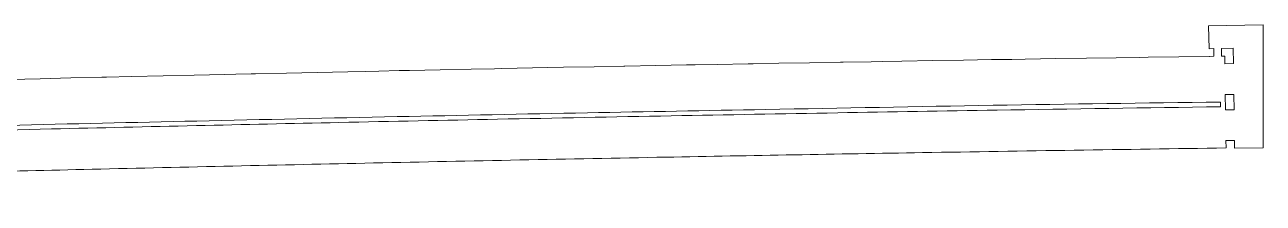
# Model space of a CAD drawing. Header units: millimetres. Extents: x 0 to 1613, y 0 to 1504.
# Drawn here: x 804 to 1613, y 2 to 118 of the extents above; entities that cross this region are included whole.
import ezdxf

# ---------------------------------------------------------------- set-up
doc = ezdxf.new("R2010")
doc.units = ezdxf.units.MM
doc.linetypes.add('K5LT_BASIC', pattern=[0])
doc.layers.add('Engraving', color=7, linetype='Continuous')

msp = doc.modelspace()

# ---------------------------------------------------------------- linework, layer by layer
at = {"color": 143, "linetype": 'K5LT_BASIC', "lineweight": 15, "true_color": 0x33acca}
for p, q in [((1577.6, 117.65), (1613.37, 118.21)), ((1578.04, 102.65), (1577.6, 117.65)), ((1613.37, 38.08), (1613.37, 118.21)), ((1538.14, 97.08), (1558.25, 97.37)), ((1558.25, 97.37), (1558.26, 97.37)), ((1558.26, 97.37), (1578.36, 97.65)), ((1581.04, 102.7), (1578.04, 102.65)), ((1578.36, 97.65), (1578.37, 97.65)), ((1578.37, 97.65), (1581.19, 97.69)), ((1581.19, 97.69), (1581.04, 102.7)), ((1593.69, 102.9), (1586.04, 102.78)), ((1586.19, 97.77), (1586.04, 102.78)), ((1586.19, 97.77), (1588.18, 97.79)), ((1588.18, 97.79), (1588.25, 92.81)), ((1593.84, 92.9), (1593.69, 102.9)), ((1075.51, 88.89), (1095.61, 89.29)), ((1095.61, 89.29), (1095.62, 89.29)), ((1095.62, 89.29), (1110.91, 89.6)), ((1110.91, 89.6), (1115.73, 89.7)), ((1115.73, 89.7), (1115.74, 89.7)), ((1115.74, 89.7), (1135.84, 90.11)), ((1135.84, 90.11), (1135.85, 90.11)), ((1135.85, 90.11), (1145.34, 90.3)), ((1145.34, 90.3), (1155.96, 90.51)), ((1155.96, 90.51), (1155.97, 90.51)), ((1155.97, 90.51), (1176.07, 90.89)), ((1176.07, 90.89), (1176.08, 90.89)), ((1176.08, 90.89), (1195.46, 91.26)), ((1195.46, 91.26), (1196.18, 91.27)), ((1196.18, 91.27), (1196.2, 91.27)), ((1196.2, 91.27), (1216.3, 91.66)), ((1216.3, 91.66), (1216.31, 91.66)), ((1216.31, 91.66), (1236.41, 92.04)), ((1236.41, 92.04), (1236.43, 92.04)), ((1236.43, 92.04), (1242.1, 92.15)), ((1242.1, 92.15), (1256.53, 92.41)), ((1256.53, 92.41), (1256.54, 92.41)), ((1256.54, 92.41), (1276.64, 92.77)), ((1276.64, 92.77), (1276.65, 92.77)), ((1276.65, 92.77), (1280.01, 92.83)), ((1280.01, 92.83), (1296.76, 93.13)), ((1296.76, 93.13), (1296.77, 93.13)), ((1296.77, 93.13), (1316.87, 93.49)), ((1316.87, 93.49), (1316.88, 93.49)), ((1316.88, 93.49), (1336.99, 93.85)), ((1336.99, 93.85), (1337, 93.85)), ((1337, 93.85), (1338.91, 93.88)), ((1338.91, 93.88), (1357.1, 94.19)), ((1357.1, 94.19), (1357.11, 94.19)), ((1357.11, 94.19), (1364.57, 94.31)), ((1364.57, 94.31), (1377.22, 94.52)), ((1377.22, 94.52), (1377.23, 94.52)), ((1377.23, 94.52), (1397.33, 94.86)), ((1397.33, 94.86), (1397.34, 94.86)), ((1397.34, 94.86), (1417.45, 95.19)), ((1417.45, 95.19), (1417.46, 95.19)), ((1417.46, 95.19), (1435.77, 95.5)), ((1435.77, 95.5), (1437.56, 95.53)), ((1437.56, 95.53), (1437.57, 95.53)), ((1437.57, 95.53), (1449.12, 95.71)), ((1449.12, 95.71), (1457.68, 95.84)), ((1457.68, 95.84), (1457.69, 95.84)), ((1457.69, 95.84), (1477.79, 96.15)), ((1477.79, 96.15), (1477.8, 96.15)), ((1477.8, 96.15), (1497.9, 96.46)), ((1497.9, 96.46), (1497.92, 96.46)), ((1497.92, 96.46), (1517.32, 96.76)), ((1517.32, 96.76), (1517.33, 96.76)), ((1517.33, 96.76), (1532.69, 97)), ((1532.69, 97), (1538.13, 97.08)), ((1538.13, 97.08), (1538.14, 97.08)), ((1588.25, 92.81), (1593.84, 92.9)), ((793.9, 82.59), (814.01, 83.07)), ((814.01, 83.07), (814.02, 83.07)), ((814.02, 83.07), (834.12, 83.56)), ((834.12, 83.56), (834.13, 83.56)), ((834.13, 83.56), (854.24, 84.04)), ((854.24, 84.04), (854.25, 84.04)), ((854.25, 84.04), (857.36, 84.11)), ((857.36, 84.11), (873.68, 84.48)), ((873.68, 84.48), (873.69, 84.48)), ((873.69, 84.48), (894.47, 84.96)), ((894.47, 84.96), (894.48, 84.96)), ((894.48, 84.96), (914.58, 85.41)), ((914.58, 85.41), (914.59, 85.41)), ((914.59, 85.41), (934.69, 85.87)), ((934.69, 85.87), (934.71, 85.87)), ((934.71, 85.87), (941.8, 86.03)), ((941.8, 86.03), (951.94, 86.26)), ((951.94, 86.26), (954.81, 86.32)), ((954.81, 86.32), (954.82, 86.32)), ((954.82, 86.32), (974.92, 86.76)), ((974.92, 86.76), (974.93, 86.76)), ((974.93, 86.76), (995.04, 87.19)), ((995.04, 87.19), (995.05, 87.19)), ((995.05, 87.19), (1015.15, 87.62)), ((1015.15, 87.62), (1015.16, 87.62)), ((1015.16, 87.62), (1026.35, 87.86)), ((1026.35, 87.86), (1035.27, 88.05)), ((1035.27, 88.05), (1035.28, 88.05)), ((1035.28, 88.05), (1048.62, 88.34)), ((1048.62, 88.34), (1055.38, 88.48)), ((1055.38, 88.48), (1055.39, 88.48)), ((1055.39, 88.48), (1075.5, 88.89)), ((1075.5, 88.89), (1075.51, 88.89)), ((1588.54, 72.75), (1594.15, 72.84)), ((1588.54, 72.75), (1588.68, 62.75)), ((1594.3, 62.84), (1594.15, 72.84)), ((1588.68, 62.75), (1594.3, 62.84)), ((1588.97, 42.7), (1594.6, 42.79)), ((1588.97, 42.7), (1589.04, 37.92)), ((1594.68, 37.79), (1594.6, 42.79)), ((1613.37, 38.08), (1594.68, 37.79))]:
    msp.add_line(p, q, dxfattribs=at)
msp.add_open_spline([(62.41, 1.94), (107.1, 3.27), (181.95, 5.94), (297.58, 8.55), (410.77, 12.88), (541.88, 16.24), (688.1, 20.24), (853.36, 24.24), (1034.27, 28.27), (1215.18, 31.86), (1400.89, 35.12), (1522.9, 37), (1589.04, 37.92)], degree=3, knots=[0, 0, 0, 0, 1.053952, 1.765586, 2.72651, 3.724227, 4.857411, 6.174996, 7.621335, 9.123266, 10.440705, 12, 12, 12, 12], dxfattribs=at)
at = {"layer": 'Engraving', "color": 143, "linetype": 'K5LT_BASIC', "lineweight": 15, "true_color": 0x33acca}
msp.add_line((1585.43, 67.79), (1585.47, 64.79), dxfattribs=at)
for points, knots in [([(1585.43, 67.79), (1486.34, 66.83), (1348.44, 64.09), (1169.07, 60.83), (1045.11, 58.32), (918.88, 55.6), (793.93, 52.7), (661.23, 49.44), (519.92, 45.73), (377.31, 41.73), (234.09, 37.48), (140.58, 34.55), (88.56, 32.88)], [0, 0, 0, 0, 2.382532, 3.316041, 4.313457, 5.363554, 6.35168, 7.31857, 8.554967, 9.750537, 10.748709, 12, 12, 12, 12]), ([(88.66, 29.88), (148.62, 31.81), (241.02, 34.69), (366.94, 38.4), (471.9, 41.41), (584.5, 44.43), (702.84, 47.48), (813.73, 50.16), (915.61, 52.52), (1012.74, 54.64), (1116.22, 56.77), (1224.86, 58.88), (1333.71, 60.83), (1453.36, 62.83), (1536.77, 64.1), (1585.47, 64.79)], [0, 0, 0, 0, 1.803089, 2.778311, 3.786378, 4.959027, 6.163815, 7.34426, 8.292656, 9.226685, 10.264315, 11.403428, 12.492722, 13.536148, 15, 15, 15, 15])]:
    msp.add_open_spline(points, degree=3, knots=knots, dxfattribs=at)

doc.saveas('drawing.dxf')
